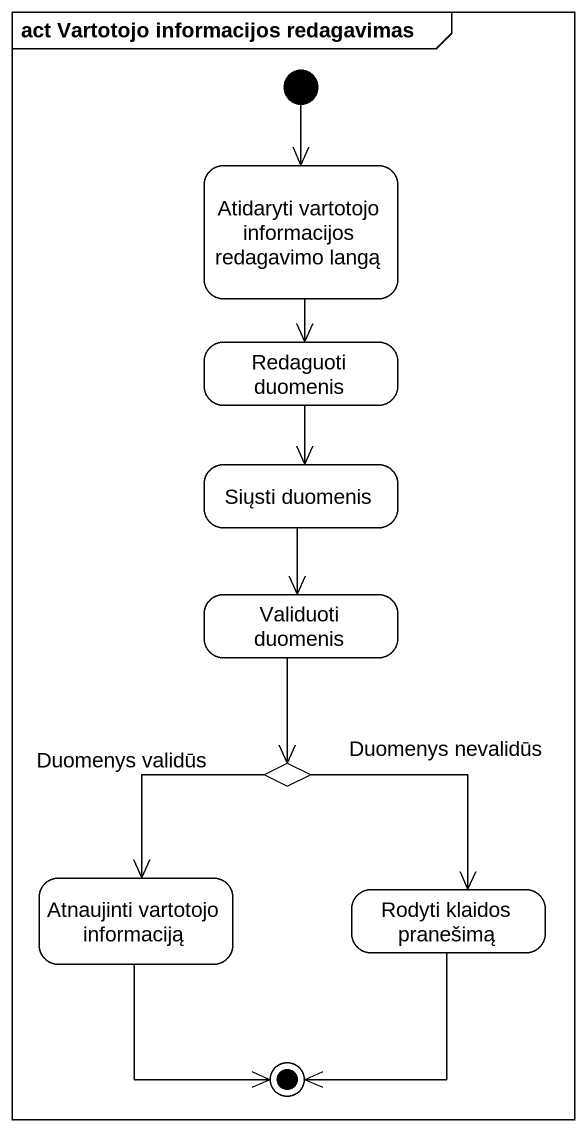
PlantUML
@startuml
mainframe act Vartotojo informacijos redagavimas
hide empty description
state "Atidaryti vartotojo informacijos redagavimo langą" as Atidaryti_vartotojo
state "Redaguoti duomenis" as Redaguoti_duomenis
state "Siųsti duomenis" as Siųsti_duomenis
state "Validuoti duomenis" as Validuoti_duomenis
state choice1 <<choice>>
state "Atnaujinti vartotojo informaciją" as Atnaujinti_vartotojo
state "Rodyti klaidos pranešimą" as Rodyti_klaidos_pranešimą
[*] --> Atidaryti_vartotojo
Atidaryti_vartotojo --> Redaguoti_duomenis
Redaguoti_duomenis --> Siųsti_duomenis
Siųsti_duomenis --> Validuoti_duomenis
Validuoti_duomenis --> choice1
choice1 --> Atnaujinti_vartotojo : Duomenys validūs
choice1 --> Rodyti_klaidos_pranešimą : Duomenys nevalidūs
Atnaujinti_vartotojo --> [*]
Rodyti_klaidos_pranešimą --> [*]
@enduml
